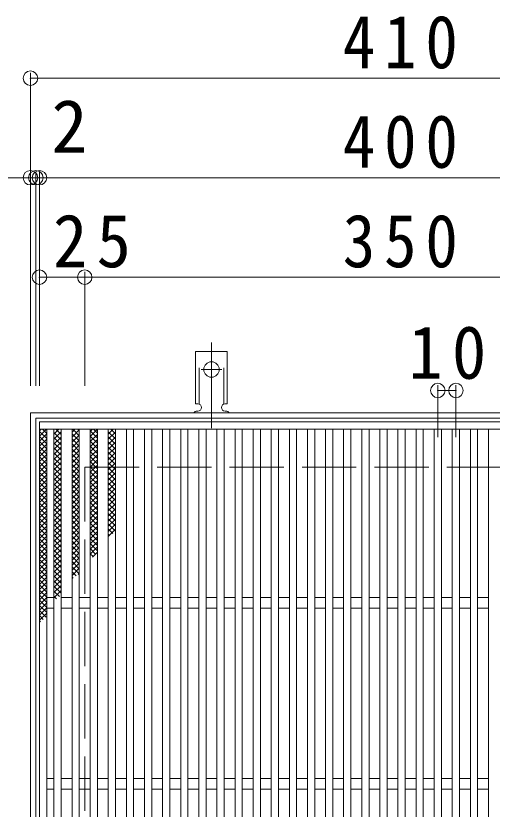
# Model space of a CAD drawing. Units: millimetres at full size, sheet at 1:10; details may follow other scales. Extents: x -1626 to 1681, y -1379 to 1282.
# Drawn here: x -203.1 to 59.9, y 843.3 to 1281.8 of the extents above; entities that cross this region are included whole.
import ezdxf
from ezdxf.enums import TextEntityAlignment as Align

# ---------------------------------------------------------------- set-up
doc = ezdxf.new("R2010")
doc.units = ezdxf.units.MM
doc.header["$LTSCALE"] = 10
doc.header["$PDMODE"] = 32
doc.header["$PDSIZE"] = 8
for name, pattern in [('CHAIN2', [12, 9, -1, 1, -1]), ('DASHED2', [3, 2, -1]), ('DASHED3', [4, 3, -1])]:
    doc.linetypes.add(name, pattern=pattern)
for name, color, linetype, lineweight in [('C-1', 2, 'Continuous', 9), ('C-2', 3, 'Continuous', 9), ('C-4', 7, 'Continuous', 9), ('C-9', 6, 'Continuous', 9), ('C-A', 3, 'Continuous', 9)]:
    doc.layers.add(name, color=color, linetype=linetype, lineweight=lineweight)
doc.styles.add('ＭＳ ゴシック', font='')
doc.styles.get('ＭＳ ゴシック').set_extended_font_data('MS Gothic')

msp = doc.modelspace()

# ---------------------------------------------------------------- linework, layer by layer
at = {"layer": 'C-1'}
for p, q in [((-195.06, 652.32), (-195.06, 1062.32)), ((-195.06, 1062.32), (214.94, 1062.32)), ((-192.06, 655.32), (-192.06, 1059.32)), ((-192.06, 1059.32), (211.94, 1059.32))]:
    msp.add_line(p, q, dxfattribs=at)
at = {"layer": 'C-1', "linetype": 'DASHED3'}
for p, q in [((-165.06, 1032.32), (-165.06, 682.32)), ((184.94, 1032.32), (-165.06, 1032.32))]:
    msp.add_line(p, q, dxfattribs=at)
at = {"layer": 'C-2'}
for p, q in [((-190.06, 1057.32), (-190.06, 657.32)), ((209.94, 1057.32), (-190.06, 1057.32)), ((209.94, 1053.32), (-190.06, 1053.32)), ((-186.06, 1053.32), (-186.06, 661.32)), ((-182.06, 1053.32), (-182.06, 661.32)), ((-178.06, 1053.32), (-178.06, 661.32)), ((-172.06, 1053.32), (-172.06, 661.32)), ((-168.06, 1053.32), (-168.06, 661.32)), ((-162.06, 1053.32), (-162.06, 661.32)), ((-158.06, 1053.32), (-158.06, 661.32)), ((-152.06, 1053.32), (-152.06, 661.32)), ((-148.06, 1053.32), (-148.06, 661.32)), ((-142.06, 1053.32), (-142.06, 661.32)), ((-138.06, 1053.32), (-138.06, 661.32)), ((-132.06, 1053.32), (-132.06, 661.32)), ((-128.06, 1053.32), (-128.06, 661.32)), ((-122.06, 1053.32), (-122.06, 661.32)), ((-118.06, 1053.32), (-118.06, 661.32)), ((-112.06, 1053.32), (-112.06, 661.32)), ((-108.06, 1053.32), (-108.06, 661.32)), ((-102.06, 1053.32), (-102.06, 661.32)), ((-98.06, 1053.32), (-98.06, 661.32)), ((-92.06, 1053.32), (-92.06, 661.32)), ((-88.06, 1053.32), (-88.06, 661.32)), ((-82.06, 1053.32), (-82.06, 661.32)), ((-78.06, 1053.32), (-78.06, 661.32)), ((-72.06, 1053.32), (-72.06, 661.32)), ((-68.06, 1053.32), (-68.06, 661.32)), ((-62.06, 1053.32), (-62.06, 661.32)), ((-58.06, 1053.32), (-58.06, 661.32)), ((-52.06, 1053.32), (-52.06, 661.32)), ((-48.06, 1053.32), (-48.06, 661.32)), ((-42.06, 1053.32), (-42.06, 661.32)), ((-38.06, 1053.32), (-38.06, 661.32)), ((-32.06, 1053.32), (-32.06, 661.32)), ((-28.06, 1053.32), (-28.06, 661.32)), ((-22.06, 1053.32), (-22.06, 661.32)), ((-18.06, 1053.32), (-18.06, 661.32)), ((-12.06, 1053.32), (-12.06, 661.32)), ((-8.06, 1053.32), (-8.06, 661.32)), ((-2.06, 1053.32), (-2.06, 661.32)), ((1.94, 1053.32), (1.94, 661.32)), ((7.94, 1053.32), (7.94, 661.32)), ((11.94, 1053.32), (11.94, 661.32)), ((17.94, 1053.32), (17.94, 661.32)), ((21.94, 1053.32), (21.94, 661.32)), ((27.94, 1053.32), (27.94, 661.32)), ((31.94, 1053.32), (31.94, 661.32)), ((37.94, 1053.32), (37.94, 661.32)), ((41.94, 1053.32), (41.94, 661.32)), ((47.94, 1053.32), (47.94, 661.32)), ((51.94, 1053.32), (51.94, 661.32)), ((57.94, 1053.32), (57.94, 661.32)), ((-182.06, 960.32), (-186.06, 960.32)), ((-172.06, 960.32), (-178.06, 960.32)), ((-162.06, 960.32), (-168.06, 960.32)), ((-152.06, 960.32), (-158.06, 960.32)), ((-142.06, 960.32), (-148.06, 960.32)), ((-132.06, 960.32), (-138.06, 960.32)), ((-122.06, 960.32), (-128.06, 960.32)), ((-112.06, 960.32), (-118.06, 960.32)), ((-102.06, 960.32), (-108.06, 960.32)), ((-92.06, 960.32), (-98.06, 960.32)), ((-82.06, 960.32), (-88.06, 960.32)), ((-72.06, 960.32), (-78.06, 960.32)), ((-62.06, 960.32), (-68.06, 960.32)), ((-52.06, 960.32), (-58.06, 960.32)), ((-42.06, 960.32), (-48.06, 960.32)), ((-32.06, 960.32), (-38.06, 960.32)), ((-22.06, 960.32), (-28.06, 960.32)), ((-12.06, 960.32), (-18.06, 960.32)), ((-2.06, 960.32), (-8.06, 960.32)), ((7.94, 960.32), (1.94, 960.32)), ((17.94, 960.32), (11.94, 960.32)), ((27.94, 960.32), (21.94, 960.32)), ((37.94, 960.32), (31.94, 960.32)), ((47.94, 960.32), (41.94, 960.32)), ((57.94, 960.32), (51.94, 960.32)), ((-182.06, 954.32), (-186.06, 954.32)), ((-172.06, 954.32), (-178.06, 954.32)), ((-162.06, 954.32), (-168.06, 954.32)), ((-152.06, 954.32), (-158.06, 954.32)), ((-142.06, 954.32), (-148.06, 954.32)), ((-132.06, 954.32), (-138.06, 954.32)), ((-122.06, 954.32), (-128.06, 954.32)), ((-112.06, 954.32), (-118.06, 954.32)), ((-102.06, 954.32), (-108.06, 954.32)), ((-92.06, 954.32), (-98.06, 954.32)), ((-82.06, 954.32), (-88.06, 954.32)), ((-72.06, 954.32), (-78.06, 954.32)), ((-62.06, 954.32), (-68.06, 954.32)), ((-52.06, 954.32), (-58.06, 954.32)), ((-42.06, 954.32), (-48.06, 954.32)), ((-32.06, 954.32), (-38.06, 954.32)), ((-22.06, 954.32), (-28.06, 954.32)), ((-12.06, 954.32), (-18.06, 954.32)), ((-2.06, 954.32), (-8.06, 954.32)), ((7.94, 954.32), (1.94, 954.32)), ((17.94, 954.32), (11.94, 954.32)), ((27.94, 954.32), (21.94, 954.32)), ((37.94, 954.32), (31.94, 954.32)), ((47.94, 954.32), (41.94, 954.32)), ((57.94, 954.32), (51.94, 954.32)), ((-182.06, 860.32), (-186.06, 860.32)), ((-172.06, 860.32), (-178.06, 860.32)), ((-162.06, 860.32), (-168.06, 860.32)), ((-152.06, 860.32), (-158.06, 860.32)), ((-142.06, 860.32), (-148.06, 860.32)), ((-132.06, 860.32), (-138.06, 860.32)), ((-122.06, 860.32), (-128.06, 860.32)), ((-112.06, 860.32), (-118.06, 860.32)), ((-102.06, 860.32), (-108.06, 860.32)), ((-92.06, 860.32), (-98.06, 860.32)), ((-82.06, 860.32), (-88.06, 860.32)), ((-72.06, 860.32), (-78.06, 860.32)), ((-62.06, 860.32), (-68.06, 860.32)), ((-52.06, 860.32), (-58.06, 860.32)), ((-42.06, 860.32), (-48.06, 860.32)), ((-32.06, 860.32), (-38.06, 860.32)), ((-22.06, 860.32), (-28.06, 860.32)), ((-12.06, 860.32), (-18.06, 860.32)), ((-2.06, 860.32), (-8.06, 860.32)), ((7.94, 860.32), (1.94, 860.32)), ((17.94, 860.32), (11.94, 860.32)), ((27.94, 860.32), (21.94, 860.32)), ((37.94, 860.32), (31.94, 860.32)), ((47.94, 860.32), (41.94, 860.32)), ((57.94, 860.32), (51.94, 860.32)), ((-182.06, 854.32), (-186.06, 854.32)), ((-172.06, 854.32), (-178.06, 854.32)), ((-162.06, 854.32), (-168.06, 854.32)), ((-152.06, 854.32), (-158.06, 854.32)), ((-142.06, 854.32), (-148.06, 854.32)), ((-132.06, 854.32), (-138.06, 854.32)), ((-122.06, 854.32), (-128.06, 854.32)), ((-112.06, 854.32), (-118.06, 854.32)), ((-102.06, 854.32), (-108.06, 854.32)), ((-92.06, 854.32), (-98.06, 854.32)), ((-82.06, 854.32), (-88.06, 854.32)), ((-72.06, 854.32), (-78.06, 854.32)), ((-62.06, 854.32), (-68.06, 854.32)), ((-52.06, 854.32), (-58.06, 854.32)), ((-42.06, 854.32), (-48.06, 854.32)), ((-32.06, 854.32), (-38.06, 854.32)), ((-22.06, 854.32), (-28.06, 854.32)), ((-12.06, 854.32), (-18.06, 854.32)), ((-2.06, 854.32), (-8.06, 854.32)), ((7.94, 854.32), (1.94, 854.32)), ((17.94, 854.32), (11.94, 854.32)), ((27.94, 854.32), (21.94, 854.32)), ((37.94, 854.32), (31.94, 854.32)), ((47.94, 854.32), (41.94, 854.32)), ((57.94, 854.32), (51.94, 854.32))]:
    msp.add_line(p, q, dxfattribs=at)
at = {"layer": 'C-4'}
for p, q in [((-195.06, 1077.32), (-195.06, 1250.32)), ((-195.06, 1247.32), (214.94, 1247.32)), ((-192.06, 1077.32), (-192.06, 1195.32)), ((-190.06, 1077.32), (-190.06, 1195.32)), ((-190.06, 1192.32), (209.94, 1192.32)), ((-165.06, 1077.32), (-165.06, 1140.32)), ((-165.06, 1137.32), (-190.06, 1137.32)), ((-165.06, 1137.32), (184.94, 1137.32)), ((29.94, 1077.7), (29.94, 1048.96)), ((29.94, 1074.7), (39.94, 1074.7)), ((39.94, 1077.7), (39.94, 1048.96))]:
    msp.add_line(p, q, dxfattribs=at)
msp.add_lwpolyline([(-190.06, 1192.32), (-192.06, 1192.32), (-236.37, 1192.32)], dxfattribs=at)
for p in [(-195.06, 1247.32), (-195.06, 1192.32), (-192.06, 1192.32), (-190.06, 1192.32), (-190.06, 1137.32), (-165.06, 1137.32), (29.94, 1074.7), (39.94, 1074.7)]:
    msp.add_point(p, dxfattribs=at)
at = {"layer": 'C-9'}
for p, q in [((-190.06, 1049.53), (-186.27, 1053.32)), ((-190.06, 1052.36), (-189.09, 1053.32)), ((-188.47, 1053.32), (-186.06, 1050.91)), ((-182.06, 1050.64), (-179.38, 1053.32)), ((-181.07, 1053.32), (-178.06, 1050.31)), ((-178.24, 1053.32), (-178.06, 1053.13)), ((-172.06, 1051.71), (-170.45, 1053.32)), ((-172.06, 1048.88), (-168.06, 1052.88)), ((-171.72, 1053.32), (-168.06, 1049.66)), ((-168.89, 1053.32), (-168.06, 1052.49)), ((-162.06, 1052.1), (-160.84, 1053.32)), ((-162.06, 1049.27), (-158.06, 1053.27)), ((-162.06, 1052.33), (-158.06, 1048.33)), ((-160.21, 1053.32), (-158.06, 1051.16)), ((-152.06, 1050.57), (-149.31, 1053.32)), ((-150.63, 1053.32), (-148.06, 1050.74)), ((-190.06, 1052.08), (-186.06, 1048.08)), ((-190.06, 1046.7), (-186.06, 1050.7)), ((-190.06, 1049.25), (-186.06, 1045.25)), ((-182.06, 1047.81), (-178.06, 1051.81)), ((-182.06, 1051.48), (-178.06, 1047.48)), ((-182.06, 1044.99), (-178.06, 1048.98)), ((-182.06, 1048.65), (-178.06, 1044.65)), ((-172.06, 1050.83), (-168.06, 1046.83)), ((-172.06, 1046.05), (-168.06, 1050.05)), ((-172.06, 1048), (-168.06, 1044)), ((-162.06, 1046.44), (-158.06, 1050.44)), ((-162.06, 1049.51), (-158.06, 1045.51)), ((-152.06, 1051.91), (-148.06, 1047.91)), ((-152.06, 1047.74), (-148.06, 1051.74)), ((-152.06, 1049.08), (-148.06, 1045.09)), ((-152.06, 1044.91), (-148.06, 1048.91)), ((-190.06, 1043.87), (-186.06, 1047.87)), ((-190.06, 1046.42), (-186.06, 1042.42)), ((-190.06, 1041.04), (-186.06, 1045.04)), ((-190.06, 1043.59), (-186.06, 1039.59)), ((-182.06, 1042.16), (-178.06, 1046.16)), ((-182.06, 1045.82), (-178.06, 1041.82)), ((-172.06, 1043.22), (-168.06, 1047.22)), ((-172.06, 1045.17), (-168.06, 1041.17)), ((-172.06, 1040.4), (-168.06, 1044.4)), ((-162.06, 1043.62), (-158.06, 1047.62)), ((-162.06, 1046.68), (-158.06, 1042.68)), ((-162.06, 1040.79), (-158.06, 1044.79)), ((-162.06, 1043.85), (-158.06, 1039.85)), ((-152.06, 1046.26), (-148.06, 1042.26)), ((-152.06, 1042.08), (-148.06, 1046.08)), ((-190.06, 1038.21), (-186.06, 1042.21)), ((-190.06, 1040.77), (-186.06, 1036.77)), ((-190.06, 1035.39), (-186.06, 1039.39)), ((-182.06, 1039.33), (-178.06, 1043.33)), ((-182.06, 1042.99), (-178.06, 1038.99)), ((-182.06, 1036.5), (-178.06, 1040.5)), ((-182.06, 1040.16), (-178.06, 1036.16)), ((-172.06, 1042.34), (-168.06, 1038.34)), ((-172.06, 1037.57), (-168.06, 1041.57)), ((-172.06, 1039.52), (-168.06, 1035.52)), ((-162.06, 1037.96), (-158.06, 1041.96)), ((-162.06, 1041.02), (-158.06, 1037.02)), ((-152.06, 1043.43), (-148.06, 1039.43)), ((-152.06, 1039.25), (-148.06, 1043.25)), ((-152.06, 1040.6), (-148.06, 1036.6)), ((-152.06, 1036.43), (-148.06, 1040.43)), ((-190.06, 1037.94), (-186.06, 1033.94)), ((-190.06, 1032.56), (-186.06, 1036.56)), ((-190.06, 1035.11), (-186.06, 1031.11)), ((-182.06, 1033.67), (-178.06, 1037.67)), ((-182.06, 1037.34), (-178.06, 1033.34)), ((-182.06, 1030.84), (-178.06, 1034.84)), ((-172.06, 1034.74), (-168.06, 1038.74)), ((-172.06, 1036.69), (-168.06, 1032.69)), ((-172.06, 1031.91), (-168.06, 1035.91)), ((-162.06, 1035.13), (-158.06, 1039.13)), ((-162.06, 1038.19), (-158.06, 1034.19)), ((-162.06, 1032.3), (-158.06, 1036.3)), ((-162.06, 1035.36), (-158.06, 1031.36)), ((-152.06, 1037.77), (-148.06, 1033.77)), ((-152.06, 1033.6), (-148.06, 1037.6)), ((-152.06, 1034.94), (-148.06, 1030.94)), ((-190.06, 1029.73), (-186.06, 1033.73)), ((-190.06, 1032.28), (-186.06, 1028.28)), ((-190.06, 1026.9), (-186.06, 1030.9)), ((-182.06, 1034.51), (-178.06, 1030.51)), ((-182.06, 1028.01), (-178.06, 1032.01)), ((-182.06, 1031.68), (-178.06, 1027.68)), ((-172.06, 1033.86), (-168.06, 1029.86)), ((-172.06, 1029.08), (-168.06, 1033.08)), ((-172.06, 1031.03), (-168.06, 1027.03)), ((-162.06, 1029.47), (-158.06, 1033.47)), ((-162.06, 1032.53), (-158.06, 1028.53)), ((-162.06, 1026.64), (-158.06, 1030.65)), ((-152.06, 1030.77), (-148.06, 1034.77)), ((-152.06, 1032.11), (-148.06, 1028.11)), ((-152.06, 1027.94), (-148.06, 1031.94)), ((-190.06, 1029.45), (-186.06, 1025.45)), ((-190.06, 1024.07), (-186.06, 1028.07)), ((-190.06, 1026.62), (-186.06, 1022.62)), ((-182.06, 1025.19), (-178.06, 1029.19)), ((-182.06, 1028.85), (-178.06, 1024.85)), ((-182.06, 1022.36), (-178.06, 1026.36)), ((-182.06, 1026.02), (-178.06, 1022.02)), ((-172.06, 1026.25), (-168.06, 1030.25)), ((-172.06, 1028.2), (-168.06, 1024.2)), ((-172.06, 1023.43), (-168.06, 1027.43)), ((-162.06, 1029.71), (-158.06, 1025.71)), ((-162.06, 1023.82), (-158.06, 1027.82)), ((-162.06, 1026.88), (-158.06, 1022.88)), ((-152.06, 1029.29), (-148.06, 1025.29)), ((-152.06, 1025.11), (-148.06, 1029.11)), ((-152.06, 1026.46), (-148.06, 1022.46)), ((-152.06, 1022.28), (-148.06, 1026.28)), ((-190.06, 1021.24), (-186.06, 1025.24)), ((-190.06, 1023.79), (-186.06, 1019.79)), ((-190.06, 1018.41), (-186.06, 1022.41)), ((-182.06, 1019.53), (-178.06, 1023.53)), ((-182.06, 1023.19), (-178.06, 1019.19)), ((-172.06, 1025.37), (-168.06, 1021.37)), ((-172.06, 1020.6), (-168.06, 1024.6)), ((-172.06, 1022.55), (-168.06, 1018.54)), ((-172.06, 1017.77), (-168.06, 1021.77)), ((-162.06, 1020.99), (-158.06, 1024.99)), ((-162.06, 1024.05), (-158.06, 1020.05)), ((-162.06, 1018.16), (-158.06, 1022.16)), ((-152.06, 1023.63), (-148.06, 1019.63)), ((-152.06, 1019.46), (-148.06, 1023.46)), ((-190.06, 1020.97), (-186.06, 1016.97)), ((-190.06, 1015.59), (-186.06, 1019.59)), ((-190.06, 1018.14), (-186.06, 1014.14)), ((-182.06, 1016.7), (-178.06, 1020.7)), ((-182.06, 1020.36), (-178.06, 1016.36)), ((-182.06, 1013.87), (-178.06, 1017.87)), ((-182.06, 1017.54), (-178.06, 1013.54)), ((-172.06, 1019.72), (-168.06, 1015.72)), ((-172.06, 1014.94), (-168.06, 1018.94)), ((-162.06, 1021.22), (-158.06, 1017.22)), ((-162.06, 1015.33), (-158.06, 1019.33)), ((-162.06, 1018.39), (-158.06, 1014.39)), ((-152.06, 1020.8), (-148.06, 1016.8)), ((-152.06, 1016.63), (-148.06, 1020.63)), ((-152.06, 1017.97), (-148.06, 1013.97)), ((-152.06, 1013.8), (-148.06, 1017.8)), ((-190.06, 1012.76), (-186.06, 1016.76)), ((-190.06, 1015.31), (-186.06, 1011.31)), ((-190.06, 1009.93), (-186.06, 1013.93)), ((-182.06, 1011.04), (-178.06, 1015.04)), ((-182.06, 1014.71), (-178.06, 1010.71)), ((-172.06, 1016.89), (-168.06, 1012.89)), ((-172.06, 1012.11), (-168.06, 1016.11)), ((-172.06, 1014.06), (-168.06, 1010.06)), ((-172.06, 1009.28), (-168.06, 1013.28)), ((-162.06, 1012.5), (-158.06, 1016.5)), ((-162.06, 1015.56), (-158.06, 1011.56)), ((-162.06, 1009.67), (-158.06, 1013.67)), ((-152.06, 1015.14), (-148.06, 1011.14)), ((-152.06, 1010.97), (-148.06, 1014.97)), ((-190.06, 1012.48), (-186.06, 1008.48)), ((-190.06, 1007.1), (-186.06, 1011.1)), ((-190.06, 1009.65), (-186.06, 1005.65)), ((-182.06, 1008.22), (-178.06, 1012.22)), ((-182.06, 1011.88), (-178.06, 1007.88)), ((-182.06, 1005.39), (-178.06, 1009.39)), ((-182.06, 1009.05), (-178.06, 1005.05)), ((-172.06, 1011.23), (-168.06, 1007.23)), ((-172.06, 1006.45), (-168.06, 1010.45)), ((-162.06, 1012.74), (-158.06, 1008.74)), ((-162.06, 1006.85), (-158.06, 1010.85)), ((-162.06, 1009.91), (-158.06, 1005.91)), ((-152.06, 1012.32), (-148.06, 1008.32)), ((-152.06, 1008.14), (-148.06, 1012.14)), ((-152.06, 1009.49), (-148.06, 1005.49)), ((-152.06, 1005.31), (-148.06, 1009.31)), ((-190.06, 1004.27), (-186.06, 1008.27)), ((-190.06, 1006.82), (-186.06, 1002.82)), ((-190.06, 1001.44), (-186.06, 1005.44)), ((-182.06, 1002.56), (-178.06, 1006.56)), ((-182.06, 1006.22), (-178.06, 1002.22)), ((-172.06, 1008.4), (-168.06, 1004.4)), ((-172.06, 1003.63), (-168.06, 1007.63)), ((-172.06, 1005.57), (-168.06, 1001.57)), ((-172.06, 1000.8), (-168.06, 1004.8)), ((-162.06, 1004.02), (-158.06, 1008.02)), ((-162.06, 1007.08), (-158.06, 1003.08)), ((-162.06, 1001.19), (-158.06, 1005.19)), ((-162.06, 1004.25), (-158.06, 1000.25)), ((-152.06, 1006.66), (-148.06, 1002.66)), ((-152.06, 1002.48), (-148.06, 1006.49)), ((-190.06, 1004), (-186.06, 1000)), ((-190.06, 998.62), (-186.06, 1002.62)), ((-190.06, 1001.17), (-186.06, 997.17)), ((-190.06, 995.79), (-186.06, 999.79)), ((-182.06, 999.73), (-178.06, 1003.73)), ((-182.06, 1003.39), (-178.06, 999.39)), ((-182.06, 996.9), (-178.06, 1000.9)), ((-182.06, 1000.57), (-178.06, 996.57)), ((-172.06, 1002.75), (-168.06, 998.75)), ((-172.06, 997.97), (-168.06, 1001.97)), ((-172.06, 999.92), (-168.06, 995.92)), ((-162.06, 998.36), (-158.06, 1002.36)), ((-162.06, 1001.42), (-158.06, 997.42)), ((-152.06, 1003.83), (-148.06, 999.83)), ((-152.06, 999.66), (-148.06, 1003.66)), ((-152.06, 1001), (-148.06, 997)), ((-152.06, 996.83), (-148.06, 1000.83)), ((-190.06, 998.34), (-186.06, 994.34)), ((-190.06, 992.96), (-186.06, 996.96)), ((-190.06, 995.51), (-186.06, 991.51)), ((-182.06, 994.07), (-178.06, 998.07)), ((-182.06, 997.74), (-178.06, 993.74)), ((-172.06, 995.14), (-168.06, 999.14)), ((-172.06, 997.09), (-168.06, 993.09)), ((-172.06, 992.31), (-168.06, 996.31)), ((-162.06, 995.53), (-158.06, 999.53)), ((-162.06, 998.59), (-158.06, 994.59)), ((-162.06, 992.7), (-158.06, 996.7)), ((-162.06, 995.77), (-158.06, 991.76)), ((-152.06, 998.17), (-149.6, 995.72)), ((-152.06, 994), (-148.06, 998)), ((-152.06, 995.35), (-151.19, 994.48)), ((-190.06, 990.13), (-186.06, 994.13)), ((-190.06, 992.68), (-186.06, 988.68)), ((-190.06, 987.3), (-186.06, 991.3)), ((-182.06, 991.24), (-178.06, 995.24)), ((-182.06, 994.91), (-178.06, 990.91)), ((-182.06, 988.42), (-178.06, 992.42)), ((-182.06, 992.08), (-178.06, 988.08)), ((-172.06, 994.26), (-168.06, 990.26)), ((-172.06, 989.48), (-168.06, 993.48)), ((-172.06, 991.43), (-168.06, 987.43)), ((-162.06, 989.88), (-158.06, 993.88)), ((-162.06, 992.94), (-158.06, 988.94)), ((-162.06, 987.05), (-158.06, 991.05)), ((-190.06, 989.85), (-186.06, 985.85)), ((-190.06, 984.47), (-186.06, 988.47)), ((-190.06, 987.03), (-186.06, 983.03)), ((-182.06, 985.59), (-178.06, 989.59)), ((-182.06, 989.25), (-178.06, 985.25)), ((-182.06, 982.76), (-178.06, 986.76)), ((-172.06, 986.66), (-168.06, 990.66)), ((-172.06, 988.6), (-168.06, 984.6)), ((-172.06, 983.83), (-168.06, 987.83)), ((-162.06, 990.11), (-158.06, 986.11)), ((-162.06, 984.22), (-158.06, 988.22)), ((-162.06, 987.28), (-158.89, 984.12)), ((-190.06, 981.65), (-186.06, 985.65)), ((-190.06, 984.2), (-186.06, 980.2)), ((-190.06, 978.82), (-186.06, 982.82)), ((-182.06, 986.42), (-178.06, 982.42)), ((-182.06, 979.93), (-178.06, 983.93)), ((-182.06, 983.6), (-178.06, 979.59)), ((-172.06, 985.78), (-168.06, 981.78)), ((-172.06, 981), (-168.06, 985)), ((-172.06, 982.95), (-168.06, 978.95)), ((-162.06, 984.45), (-160.48, 982.88)), ((-160.87, 982.57), (-158.06, 985.39)), ((-190.06, 981.37), (-186.06, 977.37)), ((-190.06, 975.99), (-186.06, 979.99)), ((-190.06, 978.54), (-186.06, 974.54)), ((-182.06, 977.1), (-178.06, 981.1)), ((-182.06, 980.77), (-178.06, 976.77)), ((-182.06, 974.27), (-178.06, 978.27)), ((-182.06, 977.94), (-178.06, 973.94)), ((-172.06, 978.17), (-168.06, 982.17)), ((-172.06, 980.12), (-168.06, 976.12)), ((-172.06, 975.34), (-168.06, 979.34)), ((-190.06, 973.16), (-186.06, 977.16)), ((-190.06, 975.71), (-186.06, 971.71)), ((-190.06, 970.33), (-186.06, 974.33)), ((-182.06, 971.45), (-178.06, 975.45)), ((-182.06, 975.11), (-178.06, 971.11)), ((-172.06, 977.29), (-168.19, 973.42)), ((-172.06, 972.51), (-168.06, 976.51)), ((-172.06, 974.46), (-169.78, 972.18)), ((-168.78, 972.96), (-168.06, 973.69)), ((-190.06, 972.88), (-186.06, 968.88)), ((-190.06, 967.5), (-186.06, 971.5)), ((-190.06, 970.05), (-186.06, 966.05)), ((-182.06, 968.62), (-178.06, 972.62)), ((-182.06, 972.28), (-178.06, 968.28)), ((-182.06, 965.79), (-178.06, 969.79)), ((-182.06, 969.45), (-178.06, 965.45)), ((-172.06, 971.63), (-171.37, 970.94)), ((-190.06, 964.67), (-186.06, 968.67)), ((-190.06, 967.23), (-186.06, 963.23)), ((-190.06, 961.85), (-186.06, 965.85)), ((-182.06, 962.96), (-178.06, 966.96)), ((-182.06, 966.62), (-178.06, 962.62)), ((-190.06, 964.4), (-186.06, 960.4)), ((-190.06, 959.02), (-186.06, 963.02)), ((-190.06, 961.57), (-186.06, 957.57)), ((-182.06, 960.13), (-178.06, 964.13)), ((-182.06, 963.8), (-179.07, 960.81)), ((-182.06, 960.97), (-180.66, 959.57)), ((-190.06, 956.19), (-186.06, 960.19)), ((-190.06, 958.74), (-186.06, 954.74)), ((-190.06, 953.36), (-186.06, 957.36)), ((-190.06, 955.91), (-186.06, 951.91)), ((-190.06, 950.53), (-186.06, 954.53)), ((-190.06, 953.08), (-186.37, 949.39)), ((-190.06, 947.7), (-186.06, 951.7)), ((-190.06, 950.26), (-187.95, 948.15)), ((-190.06, 947.43), (-189.54, 946.91))]:
    msp.add_line(p, q, dxfattribs=at)
at = {"layer": 'C-A', "color": 7, "linetype": 'CHAIN2'}
for p, q in [((-95.06, 1053.85), (-95.06, 1101.25)), ((-100.83, 1086.32), (-89.28, 1086.32))]:
    msp.add_line(p, q, dxfattribs=at)
at = {"layer": 'C-A'}
for p, q in [((-103.81, 1067.32), (-103.81, 1096.32)), ((-86.31, 1096.32), (-103.81, 1096.32)), ((-86.31, 1067.32), (-86.31, 1096.32)), ((-103.81, 1067.32), (-102.56, 1067.32)), ((-86.31, 1067.32), (-87.56, 1067.32)), ((-103.06, 1063.32), (-102.56, 1063.32)), ((-87.56, 1063.32), (-87.05, 1063.32))]:
    msp.add_line(p, q, dxfattribs=at)
at = {"layer": 'C-A', "linetype": 'DASHED2'}
for p, q in [((-101.81, 1067.17), (-101.81, 1096.32)), ((-88.31, 1067.17), (-88.31, 1096.32))]:
    msp.add_line(p, q, dxfattribs=at)
at = {"layer": 'C-A'}
msp.add_circle((-95.06, 1086.32), 4.25, dxfattribs=at)
for centre, start, end in [((-102.56, 1065.32), 270, 90), ((-87.56, 1065.32), 90, 269.8667), ((-103.06, 1061.32), 90.276, 150.0005), ((-87.06, 1061.32), 29.9993, 89.7584)]:
    msp.add_arc(centre, 2, start, end, dxfattribs=at)

# ---------------------------------------------------------------- texts
at = {"layer": 'C-4', "color": 2, "style": 'ＭＳ ゴシック'}
msp.add_text('2', height=29.33, dxfattribs=at).set_placement((-183.48, 1197.32), align=Align.BOTTOM_LEFT)
at = {"layer": 'C-4', "color": 2, "char_height": 29.33, "attachment_point": 7, "style": 'ＭＳ ゴシック'}
for s, insert in [('\\T1.27;\\W0.9;410', (-22.56, 1252.32)), ('\\T1.27;\\W0.9;400', (-22.56, 1197.32)), ('\\T1.27;\\W0.95;25', (-182.59, 1142.32)), ('\\T1.27;\\W0.9;350', (-22.56, 1142.32)), ('\\T1.27;\\W0.95;10', (13.69, 1080.7))]:
    msp.add_mtext(s, dxfattribs=dict(at, insert=insert))

doc.saveas('drawing.dxf')
